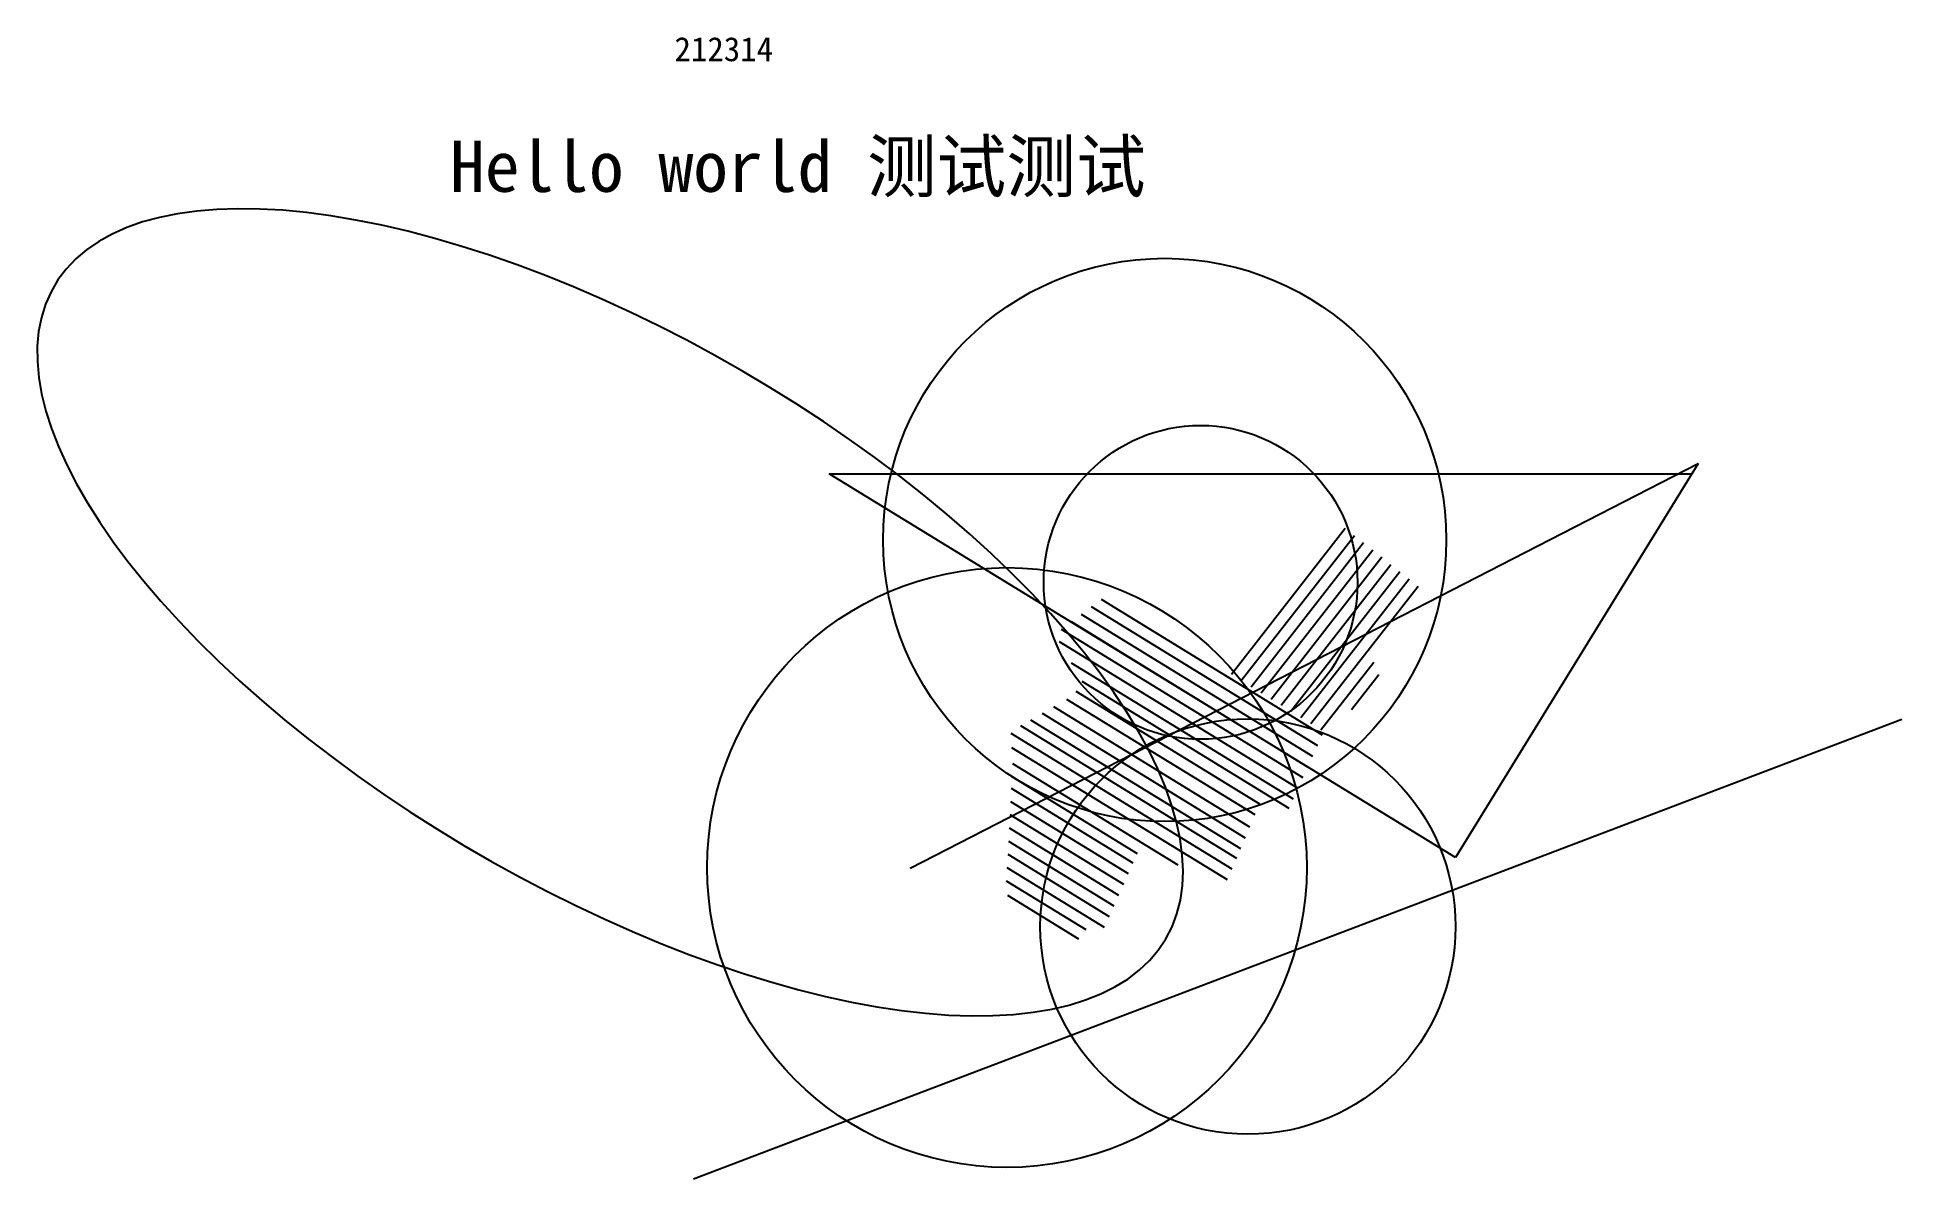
# Model space of a CAD drawing. Extents: x 497170 to 503575, y 2373500 to 2377419.
import ezdxf

# ---------------------------------------------------------------- set-up
doc = ezdxf.new("R2010")
doc.units = 0
doc.header["$MEASUREMENT"] = 0
doc.layers.get('0').update_dxf_attribs({"linetype": 'CONTINUOUS'})
doc.styles.get("Standard").update_dxf_attribs({"font": 'txt', "height": 2.5})

msp = doc.modelspace()

# ---------------------------------------------------------------- linework, layer by layer
for p, q in [((502041.9, 2374602.2), (499890.7, 2375919.8)), ((499890.7, 2375919.8), (502853.4, 2375919.8)), ((500168.6, 2374566.4), (502875.4, 2375955.6)), ((502875.4, 2375955.6), (502041.9, 2374602.2)), ((499424.6, 2373499.7), (503574.6, 2375077.3))]:
    msp.add_line(p, q)
at = {"color": 1}
for points in [[(501663, 2375732.2), (501272.3, 2375231.6)], [(501694.5, 2375707.6), (501305.9, 2375209.7)], [(501726.1, 2375683), (501339.5, 2375187.7)], [(501757.6, 2375658.3), (501373.8, 2375166.7)], [(501789.1, 2375633.7), (501408.1, 2375145.6)], [(501819.7, 2375607.9), (501442.4, 2375124.6)], [(501851.1, 2375583.1), (501476.7, 2375103.5)], [(501882.5, 2375558.3), (501511, 2375082.4)], [(501913.8, 2375533.4), (501545.3, 2375061.4)], [(500790, 2375464.4), (501567.3, 2374987.3)], [(500824.2, 2375490.3), (501584.1, 2375023.9)], [(500687.1, 2375386.8), (501517, 2374877.4)], [(500721.4, 2375412.6), (501533.8, 2374914)], [(500755.7, 2375438.5), (501550.6, 2374950.6)], [(500680.1, 2375344.1), (501500.2, 2374840.7)], [(500722.1, 2375271.4), (501483.7, 2374803.9)], [(501760.8, 2375272.4), (501579.6, 2375040.3)], [(500758.7, 2375208), (501469.5, 2374771.7)], [(501778.8, 2375230.5), (501684.8, 2375110)]]:
    msp.add_lwpolyline(points, dxfattribs=at)
at = {"color": 5}
for points in [[(500705.7, 2375146.8), (501352.5, 2374749.8)], [(500737.8, 2375173.9), (501368.2, 2374787)], [(500582.3, 2375075.6), (501303.2, 2374633.2)], [(500621.7, 2375098.3), (501318.9, 2374670.4)], [(500661.1, 2375121.1), (501334.7, 2374707.7)], [(500514.4, 2375029.4), (501273.7, 2374563.4)], [(500548, 2375055.8), (501289.4, 2374600.6)], [(500517.2, 2374980.9), (501257, 2374526.9)], [(500517.9, 2374880.5), (500948, 2374616.5)], [(500520.4, 2374925.9), (501088.5, 2374577.2)], [(500515.8, 2374840.8), (500933.7, 2374584.3)], [(500510.9, 2374750.2), (500901, 2374510.7)], [(500513.3, 2374795.4), (500917.3, 2374547.4)], [(500508.4, 2374704.5), (500884.5, 2374473.7)], [(500506, 2374659.1), (500868.1, 2374436.8)], [(500501, 2374568.3), (500835.3, 2374363.1)], [(500503.5, 2374613.9), (500851.8, 2374400.1)], [(500498.6, 2374522.8), (500771.6, 2374355.2)], [(500502.6, 2374473.7), (500747.3, 2374323.5)]]:
    msp.add_lwpolyline(points, dxfattribs=at)
msp.add_polyline3d([(501047, 2374323.5, 0), (501068.3, 2374365.1, 0), (501084.9, 2374409.4, 0), (501096.7, 2374456.2, 0), (501103.7, 2374505.5, 0), (501106, 2374557, 0), (501103.4, 2374610.7, 0), (501096, 2374666.5, 0), (501083.8, 2374724.2, 0), (501066.8, 2374783.6, 0), (501045.2, 2374844.6, 0), (501018.8, 2374907.1, 0), (500987.9, 2374971, 0), (500952.4, 2375035.9, 0), (500912.5, 2375101.9, 0), (500868.2, 2375168.8, 0), (500819.7, 2375236.3, 0), (500767.1, 2375304.3, 0), (500710.5, 2375372.6, 0), (500650.1, 2375441.1, 0), (500586, 2375509.7, 0), (500518.3, 2375578.1, 0), (500447.2, 2375646.1, 0), (500372.9, 2375713.7, 0), (500295.6, 2375780.6, 0), (500215.5, 2375846.7, 0), (500132.8, 2375911.8, 0), (500047.6, 2375975.7, 0), (499960.1, 2376038.4, 0), (499870.7, 2376099.6, 0), (499779.5, 2376159.2, 0), (499686.7, 2376217, 0), (499592.5, 2376273, 0), (499497.3, 2376326.9, 0), (499401.1, 2376378.7, 0), (499304.3, 2376428.2, 0), (499207.2, 2376475.3, 0), (499109.8, 2376519.9, 0), (499012.5, 2376561.8, 0), (498915.5, 2376601, 0), (498819.1, 2376637.4, 0), (498723.4, 2376670.8, 0), (498628.8, 2376701.2, 0), (498535.4, 2376728.6, 0), (498443.5, 2376752.9, 0), (498353.2, 2376773.9, 0), (498264.9, 2376791.7, 0), (498178.8, 2376806.2, 0), (498095, 2376817.3, 0), (498013.7, 2376825.1, 0), (497935.2, 2376829.5, 0), (497859.6, 2376830.5, 0), (497787.1, 2376828.2, 0), (497718, 2376822.4, 0), (497652.3, 2376813.3, 0), (497590.3, 2376800.8, 0), (497532.1, 2376785, 0), (497477.7, 2376766, 0), (497427.5, 2376743.7, 0), (497381.4, 2376718.2, 0), (497339.6, 2376689.6, 0), (497302.3, 2376657.9, 0), (497269.4, 2376623.3, 0), (497241.1, 2376585.8, 0), (497217.4, 2376545.5, 0), (497198.5, 2376502.6, 0), (497184.3, 2376457, 0), (497174.8, 2376408.9, 0), (497170.2, 2376358.5, 0), (497170.4, 2376305.9, 0), (497175.4, 2376251.1, 0), (497185.2, 2376194.4, 0), (497199.7, 2376135.8, 0), (497219.1, 2376075.6, 0), (497243.1, 2376013.8, 0), (497271.7, 2375950.6, 0), (497304.9, 2375886.2, 0), (497342.7, 2375820.7, 0), (497384.7, 2375754.2, 0), (497431.1, 2375687.1, 0), (497481.7, 2375619.3, 0), (497536.3, 2375551.1, 0), (497594.9, 2375482.6, 0), (497657.2, 2375414.1, 0), (497723.1, 2375345.6, 0), (497792.5, 2375277.3, 0), (497865.2, 2375209.5, 0), (497941, 2375142.3, 0), (498019.7, 2375075.7, 0), (498101.2, 2375010.1, 0), (498185.2, 2374945.6, 0), (498271.5, 2374882.3, 0), (498360, 2374820.3, 0), (498450.4, 2374759.9, 0), (498542.4, 2374701.1, 0), (498635.9, 2374644.2, 0), (498730.6, 2374589.3, 0), (498826.4, 2374536.4, 0), (498922.8, 2374485.7, 0), (499019.9, 2374437.4, 0), (499117.2, 2374391.6, 0), (499214.5, 2374348.3, 0), (499311.7, 2374307.8, 0), (499408.4, 2374270, 0), (499504.5, 2374235, 0), (499599.7, 2374203.1, 0), (499693.7, 2374174.2, 0), (499786.4, 2374148.4, 0), (499877.5, 2374125.7, 0), (499966.8, 2374106.3, 0), (500054.1, 2374090.2, 0), (500139.1, 2374077.3, 0), (500221.7, 2374067.9, 0), (500301.6, 2374061.8, 0), (500378.7, 2374059, 0), (500452.7, 2374059.7, 0), (500523.5, 2374063.8, 0), (500590.9, 2374071.2, 0), (500654.8, 2374082, 0), (500715, 2374096.1, 0), (500771.3, 2374113.6, 0), (500823.6, 2374134.3, 0), (500871.7, 2374158.2, 0), (500915.7, 2374185.2, 0), (500955.2, 2374215.4, 0), (500990.4, 2374248.5, 0), (501021, 2374284.6, 0), (501047, 2374323.5, 0)], close=True)
for centre, radius in [((501043, 2375693.1), 967.1), ((501166.2, 2375547.5), 538.9), ((500501, 2374568.3), 1029.8), ((501328.7, 2374365.5), 713.1)]:
    msp.add_circle(centre, radius)

# ---------------------------------------------------------------- texts
at = {"color": 91}
msp.add_text('212314', height=82.91, dxfattribs=at).set_placement((499359.2, 2377337.1))
at = {"color": 51, "insert": (498588, 2377063.9), "char_height": 175.458, "attachment_point": 1}
msp.add_mtext_dynamic_manual_height_columns('Hello world {\\f宋体|b0|i0|c134|p2;测试测试}', width=76932.477, gutter_width=877.3, heights=[0], dxfattribs=at)

doc.saveas('drawing.dxf')
